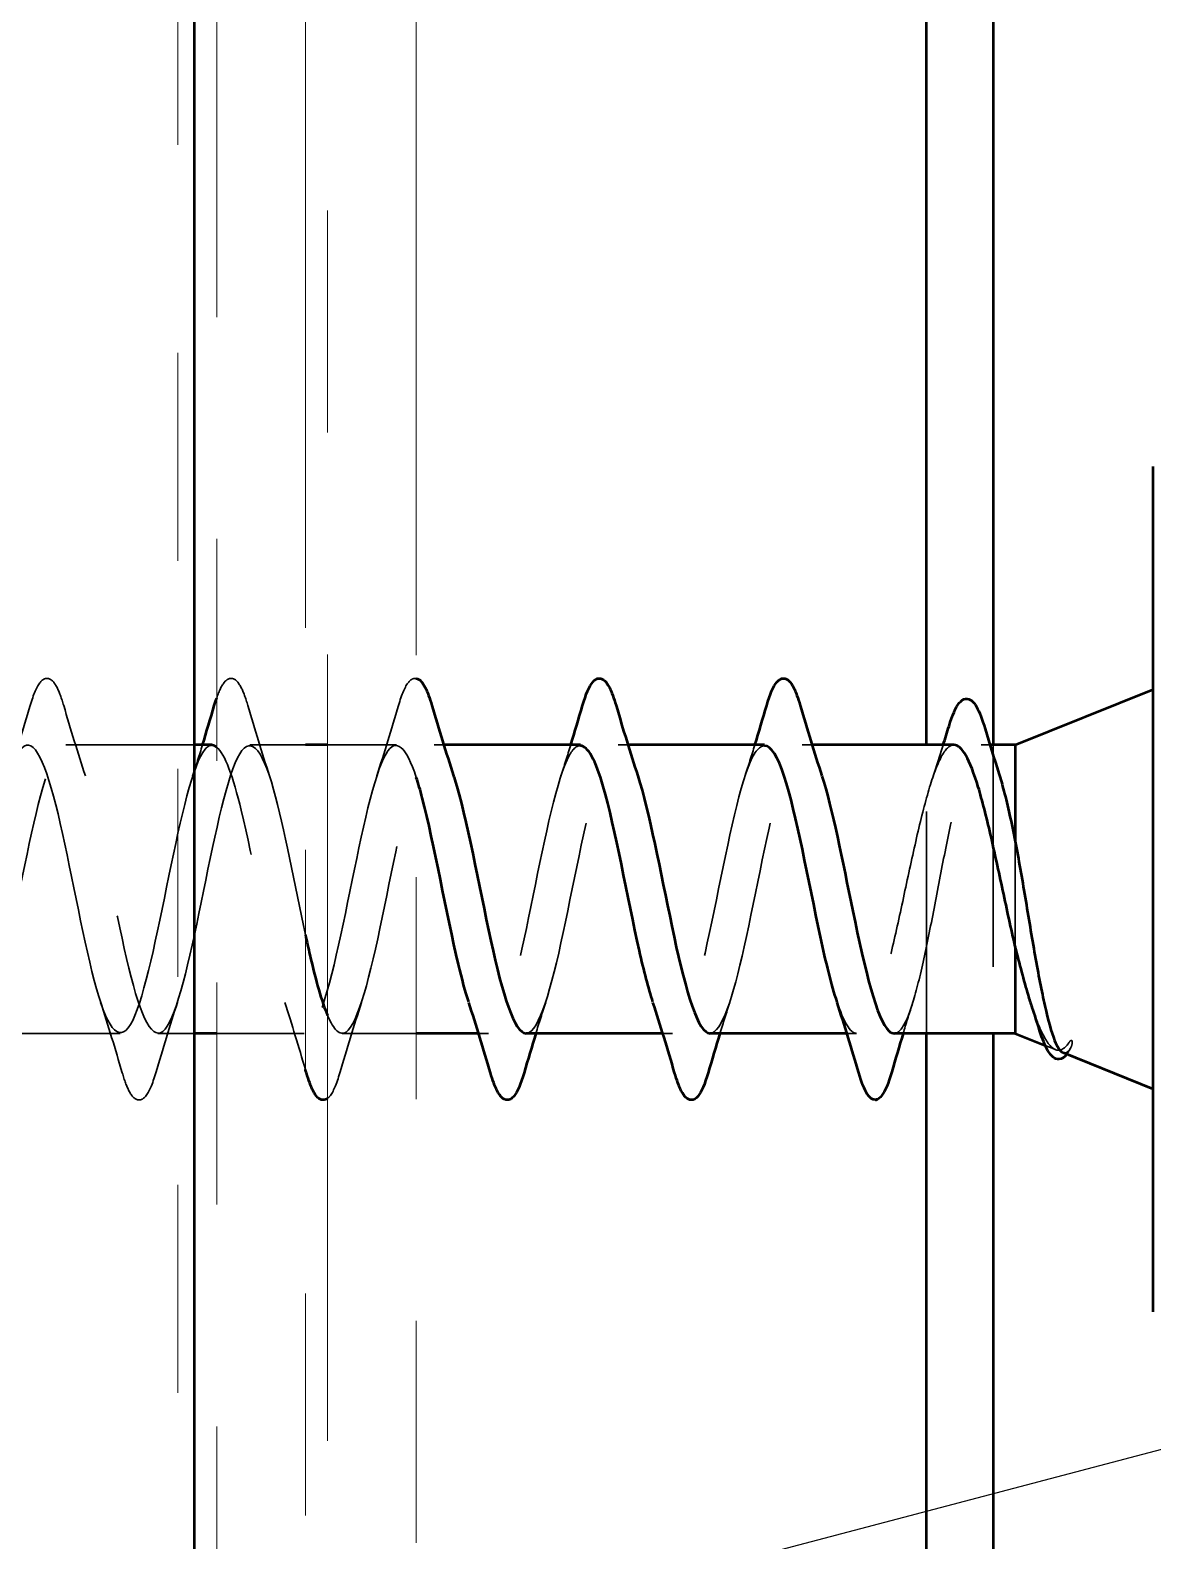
# Model space of a CAD drawing. Header units: inches. Extents: x 0.6 to 46.2, y -1.7 to 21.4.
# Drawn here: x 7.434 to 7.94, y 13.809 to 14.489 of the extents above; entities that cross this region are included whole.
import ezdxf

# ---------------------------------------------------------------- set-up
doc = ezdxf.new("R2010")
doc.units = ezdxf.units.IN
doc.header["$LTSCALE"] = 2
doc.header["$MEASUREMENT"] = 0
doc.linetypes.add('DASHED', pattern=[0.2067, 0.1654, -0.0413])
doc.linetypes.add('DOUBLE_DASH_CHAIN', pattern=[1.2403, 0.6614, -0.0827, 0.1654, -0.0827, 0.1654, -0.0827])
for name, color, linetype, lineweight in [('Hatch (ANSI)', 7, 'Continuous', 18), ('Hidden (ANSI)', 7, 'DASHED', 35), ('Symbol (ANSI)', 7, 'Continuous', 25), ('Visible (ANSI)', 7, 'Continuous', 50)]:
    doc.layers.add(name, color=color, linetype=linetype, lineweight=lineweight)
doc.styles.add('Note Text (ANSI)', font='tahoma.ttf')
doc.dimstyles.new('Default (ANSI)$7', dxfattribs={"dimscale": 2, "dimtxt": 0.12, "dimasz": 0.098425, "dimexe": 0.125, "dimexo": 0.0625, "dimgap": 0.031496, "dimtad": 0, "dimtih": 1, "dimtoh": 1, "dimrnd": 1e-08, "dimzin": 4, "dimdsep": 46, "dimtxsty": 'Note Text (ANSI)', "dimcen": 0.09, "dimdle": 0.393701, "dimclrd": 256, "dimclre": 256, "dimclrt": 256, "dimadec": 0, "dimazin": 1, "dimtfac": 1, "dimtofl": 0, "dimtmove": 0, "dimatfit": 3, "dimfxl": 1, "dimtolj": 1, "dimtzin": 4, "dimlwd": -1, "dimlwe": -1, "dimarcsym": 0})

msp = doc.modelspace()

# ---------------------------------------------------------------- hatches: boundary and pattern name
at = {"layer": 'Hatch (ANSI)', "true_color": 0x804000}
h = msp.add_hatch(dxfattribs=at)
h.set_pattern_fill('INSUL', color=36, scale=0.75, angle=90, style=0)
h.paths.add_polyline_path([(7.50774, 18.87685), (7.50774, 7.53092), (7.00774, 7.53092), (7.00774, 18.87685)])

# ---------------------------------------------------------------- linework, layer by layer
at = {"layer": 'Hidden (ANSI)', "ltscale": 0.055136}
msp.add_line((7.50774, 14.16721), (7.44974, 14.16721), dxfattribs=at)
at = {"layer": 'Hidden (ANSI)', "ltscale": 0.023709}
msp.add_line((7.55774, 14.16721), (7.53274, 14.16721), dxfattribs=at)
at = {"layer": 'Hidden (ANSI)', "ltscale": 0.029423}
msp.add_line((7.59874, 14.16721), (7.56774, 14.16721), dxfattribs=at)
at = {"layer": 'Hidden (ANSI)', "ltscale": 0.004078}
for p, q in [((7.62012, 14.16721), (7.61574, 14.16721)), ((7.70312, 14.16721), (7.69874, 14.16721)), ((7.78612, 14.16721), (7.78174, 14.16721)), ((7.64024, 14.03721), (7.63585, 14.03721)), ((7.72324, 14.03721), (7.71885, 14.03721)), ((7.80624, 14.03721), (7.80185, 14.03721))]:
    msp.add_line(p, q, dxfattribs=at)
at = {"layer": 'Hidden (ANSI)', "color": 5, "ltscale": 0.123705, "true_color": 0x0000ff}
for p, q in [((7.83774, 14.03721), (7.83774, 14.16721)), ((7.86774, 14.16721), (7.86774, 14.03721))]:
    msp.add_line(p, q, dxfattribs=at)
at = {"layer": 'Hidden (ANSI)', "ltscale": 0.003669}
msp.add_line((7.86632, 14.16721), (7.86237, 14.16721), dxfattribs=at)
at = {"layer": 'Hidden (ANSI)', "ltscale": 0.046008}
msp.add_line((7.87774, 14.12369), (7.87774, 14.07642), dxfattribs=at)
at = {"layer": 'Hidden (ANSI)', "ltscale": 0.062755}
msp.add_line((7.47424, 14.03721), (7.40824, 14.03721), dxfattribs=at)
at = {"layer": 'Hidden (ANSI)', "ltscale": 0.015614}
msp.add_line((7.50774, 14.03721), (7.49124, 14.03721), dxfattribs=at)
at = {"layer": 'Hidden (ANSI)', "ltscale": 0.037518}
msp.add_line((7.55724, 14.03721), (7.51774, 14.03721), dxfattribs=at)
at = {"layer": 'Hidden (ANSI)', "ltscale": 0.031804}
msp.add_line((7.60774, 14.03721), (7.57424, 14.03721), dxfattribs=at)
at = {"layer": 'Hidden (ANSI)', "ltscale": 0.004642}
msp.add_line((7.89124, 14.03176), (7.89586, 14.0299), dxfattribs=at)
at = {"layer": 'Hidden (ANSI)', "ltscale": 0.001156}
msp.add_arc((7.81474, 14.00821), 0.001, 194.43974, 270, dxfattribs=at)
at = {"layer": 'Hidden (ANSI)', "ltscale": 0.090851}
for points in [[(7.43368, 14.18499), (7.43517, 14.19005), (7.43663, 14.19361), (7.43915, 14.19657), (7.44016, 14.19722), (7.44311, 14.19718), (7.44451, 14.19555), (7.4468, 14.19107), (7.4478, 14.18836), (7.44879, 14.18499)], [(7.49029, 14.01942), (7.4888, 14.01436), (7.48734, 14.0108), (7.48482, 14.00784), (7.48382, 14.00719), (7.48086, 14.00723), (7.47947, 14.00886), (7.47717, 14.01334), (7.47617, 14.01605), (7.47518, 14.01942)]]:
    msp.add_open_spline(points, degree=3, knots=[0, 0, 0, 0, 0.0806821, 0.0806821, 0.121378, 0.121378, 0.1881144, 0.1881144, 0.2418497, 0.2418497, 0.2418497, 0.2418497], dxfattribs=at)
at = {"layer": 'Hidden (ANSI)', "ltscale": 0.083677}
msp.add_open_spline([(7.51774, 14.18833), (7.51887, 14.19165), (7.52002, 14.19408), (7.52215, 14.19657), (7.52316, 14.19722), (7.52611, 14.19718), (7.52751, 14.19555), (7.5298, 14.19107), (7.5308, 14.18836), (7.53179, 14.18499)], degree=3, knots=[0.0190911, 0.0190911, 0.0190911, 0.0190911, 0.0806821, 0.0806821, 0.121378, 0.121378, 0.1881144, 0.1881144, 0.2418497, 0.2418497, 0.2418497, 0.2418497], dxfattribs=at)
at = {"layer": 'Hidden (ANSI)', "ltscale": 0.047684}
msp.add_open_spline([(7.59968, 14.18499), (7.60117, 14.19005), (7.60263, 14.19361), (7.60515, 14.19657), (7.60616, 14.19722), (7.60743, 14.1972), (7.60759, 14.19719), (7.60774, 14.19716)], degree=3, knots=[0, 0, 0, 0, 0.0806821, 0.0806821, 0.121378, 0.121378, 0.1270511, 0.1270511, 0.1270511, 0.1270511], dxfattribs=at)
at = {"layer": 'Hidden (ANSI)', "ltscale": 0.031888}
for points in [[(7.42391, 14.15323), (7.42732, 14.16364), (7.43055, 14.1743), (7.43368, 14.18499)], [(7.44879, 14.18499), (7.45192, 14.1743), (7.45515, 14.16364), (7.45856, 14.15323)], [(7.53179, 14.18499), (7.53492, 14.1743), (7.53815, 14.16364), (7.54156, 14.15323)], [(7.58991, 14.15323), (7.59332, 14.16364), (7.59655, 14.1743), (7.59968, 14.18499)], [(7.47518, 14.01942), (7.47205, 14.03011), (7.46882, 14.04077), (7.46541, 14.05118)], [(7.50006, 14.05118), (7.49665, 14.04077), (7.49342, 14.03011), (7.49029, 14.01942)], [(7.58306, 14.05118), (7.57965, 14.04077), (7.57642, 14.03011), (7.57329, 14.01942)]]:
    msp.add_open_spline(points, degree=3, dxfattribs=at)
at = {"layer": 'Hidden (ANSI)', "ltscale": 1.005187}
msp.add_open_spline([(7.51574, 14.16706), (7.51466, 14.16713), (7.51359, 14.16656), (7.51251, 14.16528), (7.50708, 14.15882), (7.50164, 14.13481), (7.4962, 14.10816), (7.49076, 14.0815), (7.48532, 14.05414), (7.47988, 14.04305), (7.47444, 14.03196), (7.469, 14.03795), (7.46356, 14.0573), (7.45812, 14.07665), (7.45268, 14.10796), (7.44724, 14.13179), (7.4418, 14.15562), (7.43636, 14.17025), (7.43093, 14.1666), (7.42549, 14.16294), (7.42005, 14.14126), (7.41461, 14.11502), (7.40917, 14.08878), (7.40373, 14.05988), (7.39829, 14.04626), (7.39285, 14.03263), (7.38741, 14.03528), (7.38197, 14.05254), (7.37653, 14.06981), (7.37109, 14.10046), (7.36565, 14.12545), (7.36021, 14.15045), (7.35478, 14.16798), (7.34934, 14.16718), (7.3439, 14.16637), (7.33846, 14.14727), (7.33302, 14.12174), (7.32758, 14.09622), (7.32214, 14.0661), (7.3167, 14.0501), (7.31126, 14.0341), (7.30582, 14.03337), (7.30038, 14.04836), (7.29494, 14.06335), (7.2895, 14.09298), (7.28406, 14.11885), (7.27863, 14.14472), (7.27319, 14.16497), (7.26775, 14.16702), (7.26231, 14.16906), (7.25687, 14.15276), (7.25143, 14.12824), (7.24599, 14.10372), (7.24055, 14.07274), (7.23511, 14.05454), (7.22967, 14.03634), (7.22423, 14.03224), (7.21879, 14.04478), (7.21335, 14.05732), (7.20792, 14.0856), (7.20248, 14.11206), (7.19704, 14.13851), (7.1916, 14.16124), (7.18616, 14.16612), (7.18535, 14.16684), (7.18454, 14.16721), (7.18374, 14.16721)], degree=3, knots=[21.991149, 21.991149, 21.991149, 21.991149, 22.234985, 22.234985, 22.234985, 23.470262, 23.470262, 23.470262, 24.705539, 24.705539, 24.705539, 25.940816, 25.940816, 25.940816, 27.176093, 27.176093, 27.176093, 28.41137, 28.41137, 28.41137, 29.646647, 29.646647, 29.646647, 30.881924, 30.881924, 30.881924, 32.117201, 32.117201, 32.117201, 33.352478, 33.352478, 33.352478, 34.587754, 34.587754, 34.587754, 35.823031, 35.823031, 35.823031, 37.058308, 37.058308, 37.058308, 38.293585, 38.293585, 38.293585, 39.528862, 39.528862, 39.528862, 40.764139, 40.764139, 40.764139, 41.999416, 41.999416, 41.999416, 43.234693, 43.234693, 43.234693, 44.46997, 44.46997, 44.46997, 45.705247, 45.705247, 45.705247, 46.940524, 46.940524, 46.940524, 47.12389, 47.12389, 47.12389, 47.12389], dxfattribs=at)
at = {"layer": 'Hidden (ANSI)', "ltscale": 1.080861}
msp.add_open_spline([(7.20074, 14.16721), (7.20617, 14.16721), (7.21161, 14.14888), (7.21705, 14.12361), (7.22249, 14.09834), (7.22793, 14.06794), (7.23337, 14.0513), (7.23881, 14.03466), (7.24425, 14.03297), (7.24969, 14.04728), (7.25513, 14.06159), (7.26057, 14.09088), (7.26601, 14.11694), (7.27145, 14.14301), (7.27689, 14.16398), (7.28232, 14.16684), (7.28776, 14.16969), (7.2932, 14.15422), (7.29864, 14.13003), (7.30408, 14.10584), (7.30952, 14.07468), (7.31496, 14.0559), (7.3204, 14.03712), (7.32584, 14.03207), (7.33128, 14.04389), (7.33672, 14.05571), (7.34216, 14.08354), (7.3476, 14.11011), (7.35304, 14.13668), (7.35847, 14.16005), (7.36391, 14.16573), (7.36935, 14.1714), (7.37479, 14.15896), (7.38023, 14.13613), (7.38567, 14.1133), (7.39111, 14.08173), (7.39655, 14.06102), (7.40199, 14.04032), (7.40743, 14.03197), (7.41287, 14.04116), (7.41831, 14.05035), (7.42375, 14.07643), (7.42919, 14.10319), (7.43462, 14.12995), (7.44006, 14.15547), (7.4455, 14.1639), (7.45094, 14.17233), (7.45638, 14.16306), (7.46182, 14.14185), (7.46726, 14.12064), (7.4727, 14.08902), (7.47814, 14.06662), (7.48358, 14.04422), (7.48902, 14.03267), (7.49446, 14.03913), (7.4999, 14.04559), (7.50534, 14.0696), (7.51077, 14.09625), (7.51621, 14.12291), (7.52165, 14.15027), (7.52709, 14.16136), (7.53253, 14.17245), (7.53797, 14.16646), (7.54341, 14.14711), (7.54819, 14.13013), (7.55296, 14.10392), (7.55774, 14.08165)], degree=3, knots=[-47.12389, -47.12389, -47.12389, -47.12389, -45.888613, -45.888613, -45.888613, -44.653336, -44.653336, -44.653336, -43.418059, -43.418059, -43.418059, -42.182782, -42.182782, -42.182782, -40.947505, -40.947505, -40.947505, -39.712228, -39.712228, -39.712228, -38.476951, -38.476951, -38.476951, -37.241674, -37.241674, -37.241674, -36.006397, -36.006397, -36.006397, -34.77112, -34.77112, -34.77112, -33.535843, -33.535843, -33.535843, -32.300566, -32.300566, -32.300566, -31.06529, -31.06529, -31.06529, -29.830013, -29.830013, -29.830013, -28.594736, -28.594736, -28.594736, -27.359459, -27.359459, -27.359459, -26.124182, -26.124182, -26.124182, -24.888905, -24.888905, -24.888905, -23.653628, -23.653628, -23.653628, -22.418351, -22.418351, -22.418351, -21.183074, -21.183074, -21.183074, -20.098623, -20.098623, -20.098623, -20.098623], dxfattribs=at)
at = {"layer": 'Hidden (ANSI)', "ltscale": 0.429033}
msp.add_open_spline([(7.60774, 14.15259), (7.60319, 14.16637), (7.59865, 14.17093), (7.5941, 14.16325), (7.58866, 14.15406), (7.58323, 14.12798), (7.57779, 14.10122), (7.57235, 14.07446), (7.56691, 14.04894), (7.56147, 14.04051), (7.55603, 14.03208), (7.55059, 14.04135), (7.54515, 14.06256), (7.53971, 14.08377), (7.53427, 14.1154), (7.52883, 14.13779), (7.52513, 14.15302), (7.52143, 14.16324), (7.51774, 14.16619)], degree=3, knots=[15.026654, 15.026654, 15.026654, 15.026654, 16.0586, 16.0586, 16.0586, 17.293877, 17.293877, 17.293877, 18.529154, 18.529154, 18.529154, 19.764431, 19.764431, 19.764431, 20.999708, 20.999708, 20.999708, 21.839747, 21.839747, 21.839747, 21.839747], dxfattribs=at)
at = {"layer": 'Hidden (ANSI)', "ltscale": 0.270839}
msp.add_open_spline([(7.56774, 14.04526), (7.57051, 14.03883), (7.57328, 14.03595), (7.57605, 14.03781), (7.58149, 14.04147), (7.58692, 14.06315), (7.59236, 14.08939), (7.5978, 14.11563), (7.60324, 14.14453), (7.60868, 14.15816), (7.61398, 14.17141), (7.61927, 14.16927), (7.62456, 14.15322)], degree=3, knots=[-19.341613, -19.341613, -19.341613, -19.341613, -18.71252, -18.71252, -18.71252, -17.477243, -17.477243, -17.477243, -16.241966, -16.241966, -16.241966, -15.039812, -15.039812, -15.039812, -15.039812], dxfattribs=at)
at = {"layer": 'Hidden (ANSI)', "ltscale": 0.239861}
msp.add_open_spline([(7.65724, 14.03721), (7.65737, 14.03721), (7.6575, 14.03722), (7.65764, 14.03724), (7.66307, 14.03804), (7.66851, 14.05714), (7.67395, 14.08267), (7.67939, 14.1082), (7.68483, 14.13831), (7.69027, 14.15431), (7.69571, 14.17031), (7.70115, 14.17104), (7.70659, 14.15605), (7.70691, 14.15516), (7.70724, 14.15421), (7.70756, 14.15322)], degree=3, knots=[-12.566371, -12.566371, -12.566371, -12.566371, -12.536135, -12.536135, -12.536135, -11.300858, -11.300858, -11.300858, -10.065581, -10.065581, -10.065581, -8.830305, -8.830305, -8.830305, -8.756626, -8.756626, -8.756626, -8.756626], dxfattribs=at)
at = {"layer": 'Hidden (ANSI)', "ltscale": 0.239843}
msp.add_open_spline([(7.74024, 14.03722), (7.74534, 14.0374), (7.75044, 14.05317), (7.75554, 14.07617), (7.76098, 14.1007), (7.76642, 14.13167), (7.77186, 14.14987), (7.7773, 14.16807), (7.78274, 14.17217), (7.78818, 14.15963), (7.78897, 14.1578), (7.78977, 14.15563), (7.79056, 14.15318)], degree=3, knots=[-6.283185, -6.283185, -6.283185, -6.283185, -5.124474, -5.124474, -5.124474, -3.889197, -3.889197, -3.889197, -2.65392, -2.65392, -2.65392, -2.473441, -2.473441, -2.473441, -2.473441], dxfattribs=at)
at = {"layer": 'Hidden (ANSI)', "ltscale": 0.014082}
for points in [[(7.50691, 14.15323), (7.50842, 14.15784), (7.5099, 14.16251), (7.51135, 14.16721)], [(7.67291, 14.15323), (7.67442, 14.15784), (7.6759, 14.16251), (7.67735, 14.16721)], [(7.75591, 14.15323), (7.75742, 14.15784), (7.7589, 14.16251), (7.76035, 14.16721)], [(7.66606, 14.05118), (7.66455, 14.04657), (7.66307, 14.0419), (7.66162, 14.03721)], [(7.74906, 14.05118), (7.74755, 14.04657), (7.74607, 14.0419), (7.74462, 14.03721)]]:
    msp.add_open_spline(points, degree=3, dxfattribs=at)
at = {"layer": 'Hidden (ANSI)', "ltscale": 0.239852}
msp.add_open_spline([(7.68174, 14.16687), (7.67972, 14.16696), (7.67771, 14.1649), (7.67569, 14.16052), (7.67025, 14.1487), (7.66481, 14.12087), (7.65938, 14.0943), (7.65394, 14.06773), (7.6485, 14.04436), (7.64306, 14.03868), (7.63917, 14.03463), (7.63529, 14.03981), (7.63141, 14.05141)], degree=3, knots=[9.424778, 9.424778, 9.424778, 9.424778, 9.882216, 9.882216, 9.882216, 11.117493, 11.117493, 11.117493, 12.352769, 12.352769, 12.352769, 13.234522, 13.234522, 13.234522, 13.234522], dxfattribs=at)
at = {"layer": 'Hidden (ANSI)', "ltscale": 0.23986}
msp.add_open_spline([(7.76474, 14.16683), (7.76225, 14.16687), (7.75977, 14.16367), (7.75728, 14.15713), (7.75184, 14.14282), (7.7464, 14.11354), (7.74096, 14.08747), (7.73553, 14.0614), (7.73009, 14.04043), (7.72465, 14.03758), (7.72123, 14.03579), (7.71782, 14.04121), (7.71441, 14.05147)], degree=3, knots=[3.141593, 3.141593, 3.141593, 3.141593, 3.705831, 3.705831, 3.705831, 4.941108, 4.941108, 4.941108, 6.176385, 6.176385, 6.176385, 6.951337, 6.951337, 6.951337, 6.951337], dxfattribs=at)
at = {"layer": 'Hidden (ANSI)', "ltscale": 0.19881}
msp.add_open_spline([(7.8501, 14.16721), (7.85005, 14.16721), (7.84999, 14.1672), (7.84807, 14.16709), (7.84622, 14.16525), (7.8425, 14.15833), (7.84066, 14.15332), (7.83694, 14.14078), (7.8351, 14.13339), (7.83138, 14.1172), (7.82954, 14.10857), (7.82582, 14.09127), (7.82398, 14.08276), (7.82026, 14.06704), (7.81841, 14.05999), (7.81483, 14.04875), (7.81312, 14.04449), (7.80967, 14.03869), (7.80796, 14.03721), (7.80624, 14.03721)], degree=3, knots=[0.3352496, 0.3352496, 0.3352496, 0.3352496, 0.3374086, 0.3374086, 0.4048904, 0.4048904, 0.4723721, 0.4723721, 0.5398538, 0.5398538, 0.6073356, 0.6073356, 0.6748173, 0.6748173, 0.742299, 0.742299, 0.8048716, 0.8048716, 0.8674442, 0.8674442, 0.8674442, 0.8674442], dxfattribs=at)
at = {"layer": 'Hidden (ANSI)', "ltscale": 0.238236}
msp.add_open_spline([(7.82324, 14.03721), (7.82489, 14.03721), (7.82652, 14.03892), (7.82983, 14.04558), (7.83146, 14.05045), (7.83476, 14.06274), (7.8364, 14.07002), (7.8397, 14.08602), (7.84134, 14.09458), (7.84464, 14.11181), (7.84628, 14.12032), (7.84958, 14.13612), (7.85122, 14.14325), (7.85452, 14.15516), (7.85616, 14.15981), (7.85946, 14.16598), (7.86109, 14.16744), (7.8644, 14.16691), (7.86603, 14.16494), (7.86857, 14.15945), (7.86945, 14.1571), (7.87034, 14.15435)], degree=3, knots=[0, 0, 0, 0, 0.0668714, 0.0668714, 0.1337428, 0.1337428, 0.2006142, 0.2006142, 0.2674857, 0.2674857, 0.3343571, 0.3343571, 0.4012285, 0.4012285, 0.4680999, 0.4680999, 0.5349713, 0.5349713, 0.6018427, 0.6018427, 0.6377418, 0.6377418, 0.6377418, 0.6377418], dxfattribs=at)
at = {"layer": 'Hidden (ANSI)', "ltscale": 0.015281}
msp.add_open_spline([(7.8404, 14.15212), (7.84206, 14.15709), (7.84368, 14.16213), (7.84527, 14.16721)], degree=3, dxfattribs=at)
at = {"layer": 'Hidden (ANSI)', "ltscale": 0.03037}
msp.add_open_spline([(7.55774, 14.02095), (7.55474, 14.03112), (7.55166, 14.04127), (7.54841, 14.05118)], degree=3, dxfattribs=at)
at = {"layer": 'Hidden (ANSI)', "ltscale": 0.041988}
msp.add_open_spline([(7.80624, 14.03721), (7.80329, 14.03721), (7.80035, 14.04257), (7.79741, 14.05149)], degree=3, dxfattribs=at)
at = {"layer": 'Hidden (ANSI)', "ltscale": 0.012887}
msp.add_open_spline([(7.8312, 14.05006), (7.82984, 14.04581), (7.8285, 14.04152), (7.82719, 14.03721)], degree=3, dxfattribs=at)
at = {"layer": 'Hidden (ANSI)', "ltscale": 0.073754}
msp.add_open_spline([(7.90185, 14.03294), (7.89982, 14.03005), (7.89778, 14.02902), (7.89367, 14.03088), (7.89163, 14.03363), (7.88816, 14.04105), (7.88678, 14.0447), (7.88537, 14.04895)], degree=3, knots=[0, 0, 0, 0, 0.075889, 0.075889, 0.1494652, 0.1494652, 0.197823, 0.197823, 0.197823, 0.197823], dxfattribs=at)
at = {"layer": 'Hidden (ANSI)', "ltscale": 0.014703}
msp.add_open_spline([(7.90253, 14.03034), (7.90284, 14.03081), (7.90311, 14.0314), (7.90343, 14.03271), (7.90347, 14.03329), (7.90338, 14.03374), (7.90334, 14.03385), (7.90327, 14.03395), (7.90326, 14.03398), (7.90322, 14.03401), (7.90321, 14.03402), (7.90318, 14.03404), (7.90317, 14.03404), (7.90314, 14.03405), (7.90313, 14.03406), (7.9031, 14.03406), (7.90309, 14.03407), (7.90305, 14.03407), (7.90303, 14.03407), (7.90295, 14.03406), (7.9029, 14.03404), (7.90269, 14.03393), (7.90252, 14.03377), (7.9022, 14.03342), (7.90201, 14.03317), (7.90185, 14.03294)], degree=3, knots=[0, 0, 0, 0, 0.01587844, 0.01587844, 0.03049632, 0.03049632, 0.03376874, 0.03376874, 0.0345161, 0.0345161, 0.03493404, 0.03493404, 0.03521863, 0.03521863, 0.03548483, 0.03548483, 0.03583328, 0.03583328, 0.03649102, 0.03649102, 0.03822908, 0.03822908, 0.04513863, 0.04513863, 0.05716567, 0.05716567, 0.05716567, 0.05716567], dxfattribs=at)
at = {"layer": 'Hidden (ANSI)', "ltscale": 0.020702}
msp.add_open_spline([(7.89926, 14.02853), (7.90036, 14.02808), (7.90145, 14.0287), (7.90253, 14.03034)], degree=3, dxfattribs=at)
at = {"layer": 'Hidden (ANSI)', "ltscale": 0.009316}
msp.add_open_spline([(7.90281, 14.03081), (7.90222, 14.02964), (7.90162, 14.02864), (7.90099, 14.02783)], degree=3, dxfattribs=at)
at = {"layer": 'Hidden (ANSI)', "ltscale": 0.035562}
msp.add_open_spline([(7.57329, 14.01942), (7.5718, 14.01436), (7.57034, 14.0108), (7.56838, 14.00849), (7.56807, 14.00819), (7.56774, 14.00794)], degree=3, knots=[0, 0, 0, 0, 0.08068206, 0.08068206, 0.09476447, 0.09476447, 0.09476447, 0.09476447], dxfattribs=at)
at = {"layer": 'Visible (ANSI)', "color": 36, "true_color": 0x804000}
msp.add_line((7.50774, 7.53092), (7.50774, 18.87685), dxfattribs=at)
at = {"layer": 'Visible (ANSI)', "color": 30, "linetype": 'DOUBLE_DASH_CHAIN', "lineweight": 18, "ltscale": 0.254104, "true_color": 0xff8000}
for p, q in [((7.51774, 18.87685), (7.51774, 7.53092)), ((7.55774, 7.53092), (7.55774, 18.87685))]:
    msp.add_line(p, q, dxfattribs=at)
at = {"layer": 'Visible (ANSI)', "color": 5, "true_color": 0x0000ff}
for p, q in [((7.83774, 14.16721), (7.83774, 18.87685)), ((7.86774, 18.87685), (7.86774, 14.16721)), ((7.83774, 7.87471), (7.83774, 14.03721)), ((7.86774, 14.03721), (7.86774, 7.87471))]:
    msp.add_line(p, q, dxfattribs=at)
at = {"layer": 'Visible (ANSI)', "color": 30, "linetype": 'DOUBLE_DASH_CHAIN', "lineweight": 18, "ltscale": 0.267905, "true_color": 0xff8000}
for p, q in [((7.56774, 16.77118), (7.56774, 10.79009)), ((7.60774, 10.79009), (7.60774, 16.77118))]:
    msp.add_line(p, q, dxfattribs=at)
at = {"layer": 'Visible (ANSI)'}
for p, q in [((7.93974, 14.29271), (7.93974, 13.91171)), ((7.87774, 14.16721), (7.93974, 14.19221)), ((7.51574, 14.16721), (7.50774, 14.16721)), ((7.56774, 14.16721), (7.55774, 14.16721)), ((7.68174, 14.16721), (7.62012, 14.16721)), ((7.76474, 14.16721), (7.70312, 14.16721)), ((7.8501, 14.16721), (7.78612, 14.16721)), ((7.87774, 14.16721), (7.86632, 14.16721)), ((7.87774, 14.16721), (7.87774, 14.12369)), ((7.87774, 14.07642), (7.87774, 14.03721)), ((7.51774, 14.03721), (7.50774, 14.03721)), ((7.63585, 14.03721), (7.60774, 14.03721)), ((7.71885, 14.03721), (7.65724, 14.03721)), ((7.80185, 14.03721), (7.74024, 14.03721)), ((7.87774, 14.03721), (7.82324, 14.03721)), ((7.87774, 14.03721), (7.89124, 14.03176)), ((7.89926, 14.02853), (7.93974, 14.01221))]:
    msp.add_line(p, q, dxfattribs=at)
msp.add_arc((7.81474, 14.00821), 0.001, 270, 345.56026, dxfattribs=at)
for points, knots in [([(7.60774, 14.19716), (7.60935, 14.1969), (7.61061, 14.19534), (7.6128, 14.19107), (7.6138, 14.18836), (7.61479, 14.18499)], [0.1270511, 0.1270511, 0.1270511, 0.1270511, 0.1881144, 0.1881144, 0.2418497, 0.2418497, 0.2418497, 0.2418497]), ([(7.68268, 14.18499), (7.68417, 14.19005), (7.68563, 14.19361), (7.68815, 14.19657), (7.68916, 14.19722), (7.69211, 14.19718), (7.69351, 14.19555), (7.6958, 14.19107), (7.6968, 14.18836), (7.69779, 14.18499)], [0, 0, 0, 0, 0.0806821, 0.0806821, 0.121378, 0.121378, 0.1881144, 0.1881144, 0.2418497, 0.2418497, 0.2418497, 0.2418497]), ([(7.76568, 14.18499), (7.76717, 14.19005), (7.76863, 14.19361), (7.77115, 14.19657), (7.77216, 14.19722), (7.77511, 14.19718), (7.77651, 14.19555), (7.7788, 14.19107), (7.7798, 14.18836), (7.78079, 14.18499)], [0, 0, 0, 0, 0.0806821, 0.0806821, 0.121378, 0.121378, 0.1881144, 0.1881144, 0.2418497, 0.2418497, 0.2418497, 0.2418497]), ([(7.84788, 14.1757), (7.84937, 14.18059), (7.85085, 14.18413), (7.85335, 14.18718), (7.85429, 14.18788), (7.85727, 14.18828), (7.85889, 14.18678), (7.86159, 14.18208), (7.86287, 14.17874), (7.86414, 14.17447)], [0, 0, 0, 0, 0.0744801, 0.0744801, 0.1117268, 0.1117268, 0.1766782, 0.1766782, 0.2381506, 0.2381506, 0.2381506, 0.2381506]), ([(7.71441, 14.05147), (7.71238, 14.05757), (7.71036, 14.06537), (7.70833, 14.07438), (7.70289, 14.09857), (7.69745, 14.12973), (7.69201, 14.14851), (7.68859, 14.16034), (7.68516, 14.16672), (7.68174, 14.16687)], [6.951337, 6.951337, 6.951337, 6.951337, 7.411662, 7.411662, 7.411662, 8.646939, 8.646939, 8.646939, 9.424778, 9.424778, 9.424778, 9.424778]), ([(7.79741, 14.05149), (7.79491, 14.05906), (7.79242, 14.0692), (7.78992, 14.0808), (7.78448, 14.10608), (7.77904, 14.13647), (7.7736, 14.15311), (7.77065, 14.16215), (7.76769, 14.16678), (7.76474, 14.16683)], [0.668152, 0.668152, 0.668152, 0.668152, 1.235277, 1.235277, 1.235277, 2.470554, 2.470554, 2.470554, 3.141593, 3.141593, 3.141593, 3.141593]), ([(7.87774, 14.07642), (7.87588, 14.08437), (7.87403, 14.09292), (7.87031, 14.11024), (7.86847, 14.11883), (7.86475, 14.13485), (7.86291, 14.14213), (7.85919, 14.15435), (7.85735, 14.15918), (7.85369, 14.16559), (7.8519, 14.16721), (7.8501, 14.16721)], [0, 0, 0, 0, 0.0674817, 0.0674817, 0.1349635, 0.1349635, 0.2024452, 0.2024452, 0.2699269, 0.2699269, 0.3352496, 0.3352496, 0.3352496, 0.3352496]), ([(7.87034, 14.15435), (7.8711, 14.15198), (7.87186, 14.14931), (7.87348, 14.14312), (7.87433, 14.13956), (7.87603, 14.13193), (7.87688, 14.12789), (7.87774, 14.12369)], [0.6377418, 0.6377418, 0.6377418, 0.6377418, 0.6687142, 0.6687142, 0.7032431, 0.7032431, 0.737772, 0.737772, 0.737772, 0.737772]), ([(7.63141, 14.05141), (7.62985, 14.05606), (7.6283, 14.06175), (7.62674, 14.06828), (7.6213, 14.09111), (7.61586, 14.12268), (7.61042, 14.14339), (7.60953, 14.1468), (7.60863, 14.14987), (7.60774, 14.15259)], [13.234522, 13.234522, 13.234522, 13.234522, 13.588046, 13.588046, 13.588046, 14.823323, 14.823323, 14.823323, 15.026654, 15.026654, 15.026654, 15.026654]), ([(7.62456, 14.15322), (7.62471, 14.15278), (7.62485, 14.15233), (7.625, 14.15187), (7.63044, 14.1346), (7.63588, 14.10395), (7.64132, 14.07896), (7.64662, 14.05458), (7.65193, 14.03729), (7.65724, 14.03721)], [-15.039812, -15.039812, -15.039812, -15.039812, -15.006689, -15.006689, -15.006689, -13.771412, -13.771412, -13.771412, -12.566371, -12.566371, -12.566371, -12.566371]), ([(7.70756, 14.15322), (7.71268, 14.13754), (7.71779, 14.10989), (7.72291, 14.08556), (7.72835, 14.05969), (7.73378, 14.03944), (7.73922, 14.0374), (7.73956, 14.03727), (7.7399, 14.03721), (7.74024, 14.03722)], [-8.756626, -8.756626, -8.756626, -8.756626, -7.595028, -7.595028, -7.595028, -6.359751, -6.359751, -6.359751, -6.283185, -6.283185, -6.283185, -6.283185]), ([(7.79056, 14.15318), (7.79521, 14.13886), (7.79985, 14.11494), (7.8045, 14.09235), (7.80993, 14.0659), (7.81537, 14.04318), (7.82081, 14.0383), (7.82162, 14.03757), (7.82243, 14.03721), (7.82324, 14.03721)], [-2.473441, -2.473441, -2.473441, -2.473441, -1.418643, -1.418643, -1.418643, -0.183366, -0.183366, -0.183366, 0, 0, 0, 0]), ([(7.87774, 14.12369), (7.87924, 14.11572), (7.88071, 14.10714), (7.88368, 14.08953), (7.88514, 14.08069), (7.88811, 14.06393), (7.88958, 14.05622), (7.89254, 14.04302), (7.89401, 14.03773), (7.89666, 14.03112), (7.89784, 14.02929), (7.89909, 14.0286), (7.89918, 14.02856), (7.89926, 14.02853)], [0, 0, 0, 0, 0.0671369, 0.0671369, 0.1359633, 0.1359633, 0.20648, 0.20648, 0.2786874, 0.2786874, 0.3373775, 0.3373775, 0.3417086, 0.3417086, 0.3417086, 0.3417086]), ([(7.55774, 14.08165), (7.5584, 14.07855), (7.55906, 14.07553), (7.55973, 14.07262), (7.5624, 14.06093), (7.56507, 14.05145), (7.56774, 14.04526)], [-20.0986229, -20.0986229, -20.0986229, -20.0986229, -19.947797, -19.947797, -19.947797, -19.3416126, -19.3416126, -19.3416126, -19.3416126]), ([(7.88537, 14.04895), (7.8848, 14.0507), (7.88422, 14.05256), (7.88169, 14.06099), (7.87974, 14.06842), (7.87774, 14.07642)], [0.19782304, 0.19782304, 0.19782304, 0.19782304, 0.21768686, 0.21768686, 0.28372234, 0.28372234, 0.28372234, 0.28372234]), ([(7.90099, 14.02783), (7.89992, 14.02646), (7.89877, 14.02564), (7.89552, 14.02544), (7.89388, 14.02697), (7.89117, 14.03158), (7.88993, 14.03468), (7.88871, 14.03856)], [0.0249848, 0.0249848, 0.0249848, 0.0249848, 0.0672946, 0.0672946, 0.1282514, 0.1282514, 0.1831203, 0.1831203, 0.1831203, 0.1831203]), ([(7.56774, 14.00794), (7.56711, 14.00747), (7.56643, 14.0072), (7.56386, 14.00723), (7.56247, 14.00886), (7.56017, 14.01334), (7.55917, 14.01605), (7.55818, 14.01942)], [0.0947645, 0.0947645, 0.0947645, 0.0947645, 0.121378, 0.121378, 0.1881144, 0.1881144, 0.2418497, 0.2418497, 0.2418497, 0.2418497]), ([(7.65629, 14.01942), (7.6548, 14.01436), (7.65334, 14.0108), (7.65082, 14.00784), (7.64982, 14.00719), (7.64686, 14.00723), (7.64547, 14.00886), (7.64317, 14.01334), (7.64217, 14.01605), (7.64118, 14.01942)], [0, 0, 0, 0, 0.0806821, 0.0806821, 0.121378, 0.121378, 0.1881144, 0.1881144, 0.2418497, 0.2418497, 0.2418497, 0.2418497]), ([(7.73929, 14.01942), (7.7378, 14.01436), (7.73634, 14.0108), (7.73382, 14.00784), (7.73282, 14.00719), (7.72986, 14.00723), (7.72847, 14.00886), (7.72617, 14.01334), (7.72517, 14.01605), (7.72418, 14.01942)], [0, 0, 0, 0, 0.0806821, 0.0806821, 0.121378, 0.121378, 0.1881144, 0.1881144, 0.2418497, 0.2418497, 0.2418497, 0.2418497]), ([(7.81474, 14.00721), (7.81328, 14.00721), (7.81208, 14.00827), (7.80969, 14.01193), (7.80844, 14.01514), (7.80718, 14.01942)], [0, 0, 0, 0, 0.0527752, 0.0527752, 0.1209585, 0.1209585, 0.1209585, 0.1209585]), ([(7.82205, 14.01987), (7.82057, 14.01477), (7.81911, 14.01113), (7.81675, 14.00812), (7.81593, 14.00745), (7.81495, 14.00723)], [0, 0, 0, 0, 0.0793677, 0.0793677, 0.1156476, 0.1156476, 0.1156476, 0.1156476])]:
    msp.add_open_spline(points, degree=3, knots=knots, dxfattribs=at)
for points in [[(7.51668, 14.18499), (7.51703, 14.18619), (7.51738, 14.1873), (7.51774, 14.18833)], [(7.51135, 14.16721), (7.51317, 14.1731), (7.51494, 14.17904), (7.51668, 14.18499)], [(7.61479, 14.18499), (7.61792, 14.1743), (7.62115, 14.16364), (7.62456, 14.15323)], [(7.67735, 14.16721), (7.67917, 14.1731), (7.68094, 14.17904), (7.68268, 14.18499)], [(7.69779, 14.18499), (7.70092, 14.1743), (7.70415, 14.16364), (7.70756, 14.15323)], [(7.76035, 14.16721), (7.76217, 14.1731), (7.76394, 14.17904), (7.76568, 14.18499)], [(7.78079, 14.18499), (7.78392, 14.1743), (7.78715, 14.16364), (7.79056, 14.15323)], [(7.84527, 14.16721), (7.84615, 14.17003), (7.84702, 14.17286), (7.84788, 14.1757)], [(7.86414, 14.17447), (7.86615, 14.16772), (7.86821, 14.16099), (7.87034, 14.15435)], [(7.51774, 14.16619), (7.51707, 14.16672), (7.5164, 14.16701), (7.51574, 14.16706)], [(7.64118, 14.01942), (7.63805, 14.03011), (7.63482, 14.04077), (7.63141, 14.05118)], [(7.72418, 14.01942), (7.72105, 14.03011), (7.71782, 14.04077), (7.71441, 14.05118)], [(7.80718, 14.01942), (7.80405, 14.03011), (7.80082, 14.04077), (7.79741, 14.05118)], [(7.88871, 14.03856), (7.88762, 14.04205), (7.88651, 14.04551), (7.88537, 14.04895)], [(7.66162, 14.03721), (7.6598, 14.03131), (7.65803, 14.02537), (7.65629, 14.01942)], [(7.74462, 14.03721), (7.7428, 14.03131), (7.74103, 14.02537), (7.73929, 14.01942)], [(7.82719, 14.03721), (7.82544, 14.03146), (7.82373, 14.02567), (7.82205, 14.01987)], [(7.55818, 14.01942), (7.55803, 14.01993), (7.55788, 14.02044), (7.55774, 14.02095)]]:
    msp.add_open_spline(points, degree=3, dxfattribs=at)

# ---------------------------------------------------------------- leaders
at = {"layer": 'Symbol (ANSI)', "annotation_type": 0, "has_hookline": 1, "hookline_direction": 0}
for points, text_width in [([(5.24774, 13.13935), (13.40887, 15.29025)], 1.40083), ([(7.50774, 12.50634), (13.33468, 14.0318)], 2.86872)]:
    msp.add_leader(points, dimstyle='Default (ANSI)$7', override={"dimtad": 0}, dxfattribs=dict(at, text_width=text_width))

doc.saveas('drawing.dxf')
